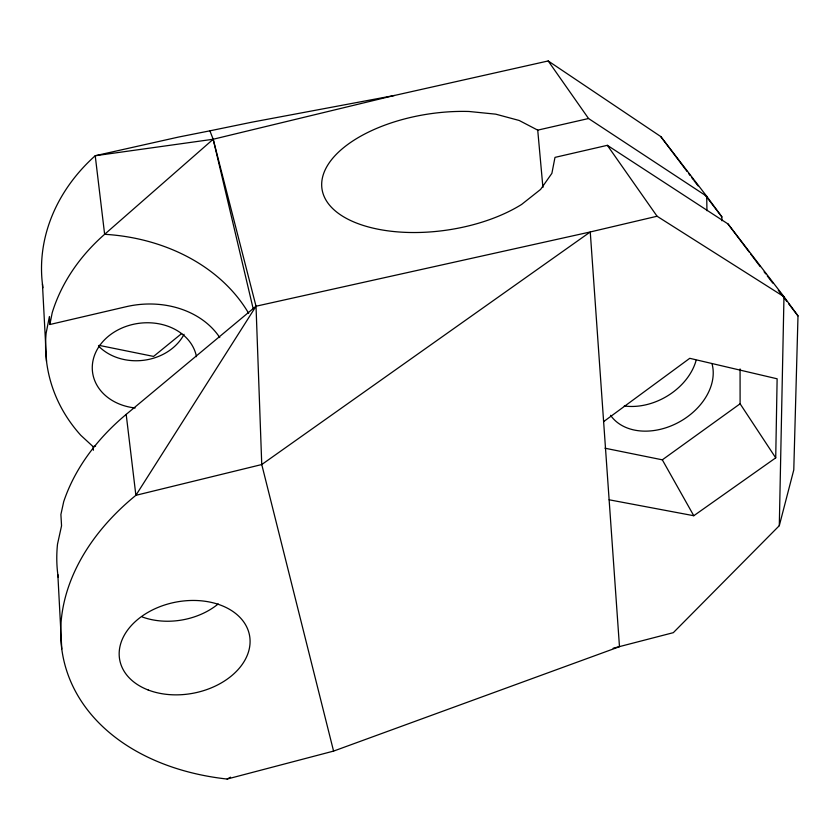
<?xml version="1.0" encoding="UTF-8"?>
<svg xmlns="http://www.w3.org/2000/svg" width="840" height="840" viewBox="0 0 840 840"><rect width="100%" height="100%" fill="white"/><g stroke="black" fill="none" stroke-linecap="round" stroke-linejoin="round"><path stroke-width="1.26" d="M609.126 499.79L693.788 515.729L775.719 457.853L777.126 378.798L689.755 358.312L603.624 421.638M613.116 648.249L673.323 632.667L779.3 525.683L783.972 296.699L727.997 223.944L607.341 145.32L554.988 157.385L551.891 173.334L540.603 189.42L521.64 204.424A117.59 58.769 -8.3 0 1 371.91 227.85A117.59 58.769 -8.3 0 1 332.598 158.413A117.59 58.769 -8.3 0 1 469.014 111.479L495.757 114.167L519.173 120.467L537.726 130.137L588.546 118.524L706.713 196.277L721.875 216.867L721.907 220.773M607.341 145.32L657.069 216.237L783.972 296.699L798 315.903L793.779 469.906L779.3 525.683M219.755 337.554A84.273 68.072 -7.3 0 0 126.147 306.716L49.875 324.513L52.216 312.701A194.229 159.075 -12.4 0 1 104.633 234.297L213.181 139.251L394.401 95.477L548.184 60.953L660.765 136.563L706.713 196.277L706.944 210.703M42.945 287.784A179.498 152.849 -11.2 0 1 95.225 155.736L178.511 137.067L209.885 130.83L213.181 139.251L256.022 306.222L126.189 414.393L135.881 495.317L261.755 464.541L590.258 231.966L256.022 306.222L135.881 495.317A242.235 172.62 -14.5 0 0 227.126 779.048L333.575 751.097L619.479 646.706L590.258 231.966L657.069 216.237M181.692 333.522L153.573 356.423L99.089 345.366M604.978 448.203L662.319 459.827L740.103 403.788L740.072 368.928M227.126 779.048L230.559 777.178M49.875 324.513L49.413 316.512L46.116 333.239A192.822 158.529 -12.3 0 0 80.829 435.33L93.083 446.618L95.603 446.009M209.885 130.83L252.021 122.157L394.401 95.477M694.092 180.726L698.061 185.882M705.201 195.174L721.875 216.867M764.117 271.814L765.692 273.871M767.267 275.919L772.779 283.091M778.302 290.272L786.965 301.55M788.54 303.597L798 315.903M727.997 223.944L749.196 252.053M750.771 254.132L760.19 266.627M660.765 136.563L687.099 171.476M688.653 173.534L690.197 175.581M691.75 177.639L693.304 179.686M548.184 60.953L588.546 118.524M740.103 403.788L775.719 457.853M662.319 459.827L693.788 515.729M333.575 751.097L261.755 464.541L256.022 306.222M253.155 308.658L213.181 139.251L95.225 155.736L104.633 234.297A180.348 144.428 -4.5 0 1 248.651 313.32M537.726 130.137L542.924 187.478M93.083 446.618L93.398 450.219M42.441 284.004L46.536 361.358M57.845 574.623L61.782 649.026M711.974 363.594A57.393 42.42 -29.3 0 1 677.072 423.15A57.393 42.42 -29.3 0 1 610.565 415.306M696.119 360.381A56.154 42.105 -29.6 0 1 624.256 405.972M184.054 334.31A50.348 41.706 -6.2 0 1 98.49 345.996M135.146 407.967A52.563 42.609 -7.2 0 1 92.4 364.781A52.563 42.609 -7.2 0 1 142.443 322.949A52.563 42.609 -7.2 0 1 196.487 356.695M218.201 603.95A62.57 45.685 -10.1 0 1 142.254 616.97M126.189 414.393A227.504 169.554 -14 0 0 63.714 501.627L60.9 514.5L61.551 525.798L57.509 544.142A229.467 170.016 -14.1 0 0 58.202 577.196M148.218 690.008A66.055 46.379 -10.8 0 0 249.942 644.563A66.055 46.379 -10.8 0 0 155.684 608.433A66.055 46.379 -10.8 0 0 148.218 690.008"/></g></svg>
